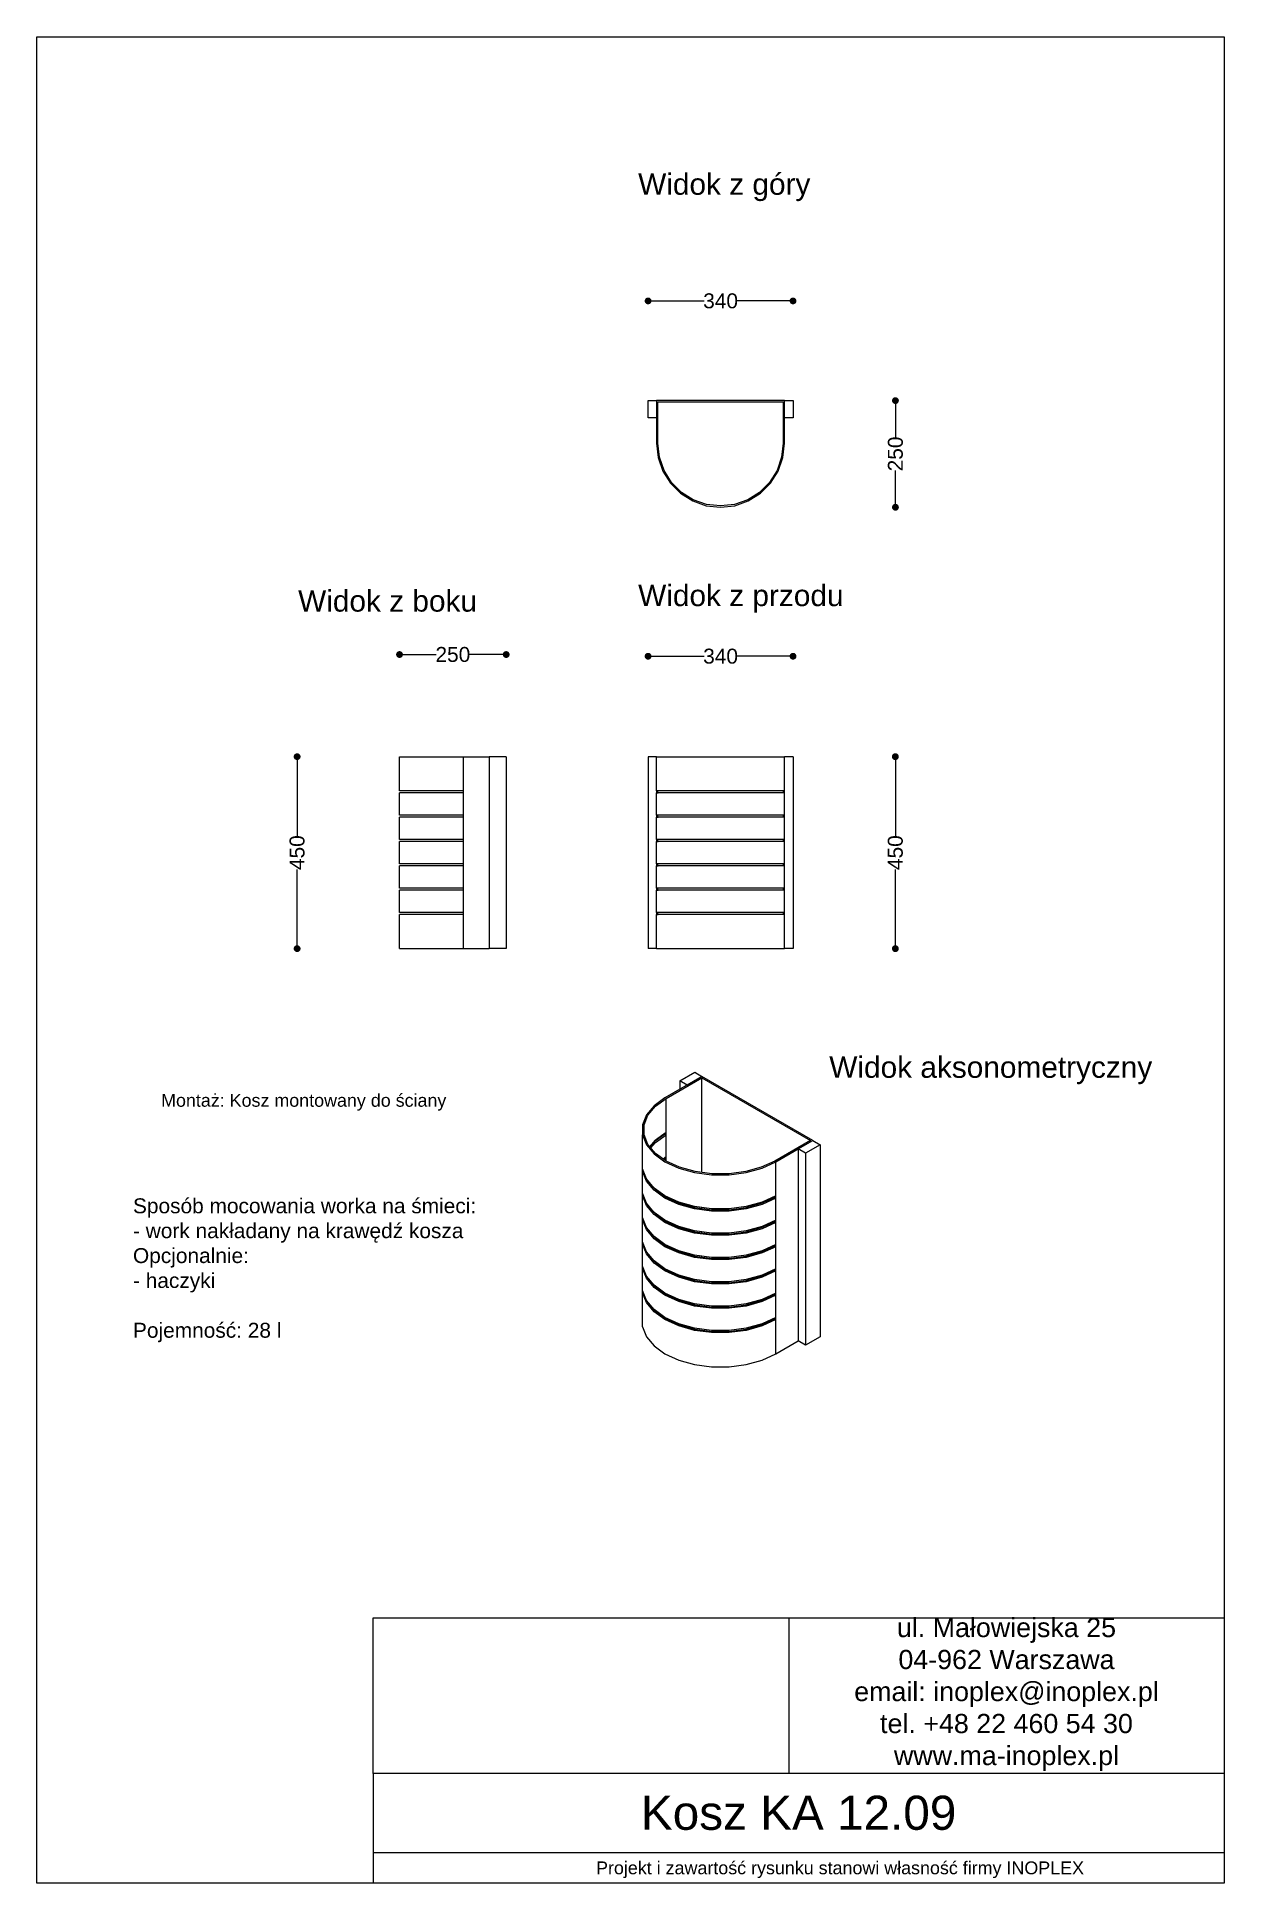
# Model space of a CAD drawing. Header units: millimetres. Extents: x 12848 to 15630, y 16739 to 21066.
import ezdxf

# ---------------------------------------------------------------- set-up
doc = ezdxf.new("R2010")
doc.units = ezdxf.units.MM
doc.header["$LTSCALE"] = 3
doc.layers.add('Konstrukcja - Stropy_Nr_pióra__1', color=7, linetype='Continuous', lineweight=13)
doc.layers.add('Konstrukcja - Słupy_Nr_pióra__1', color=7, linetype='Continuous', lineweight=13)
doc.styles.get("Standard").update_dxf_attribs({"font": 'arial.ttf'})
doc.dimstyles.new('MATEUSZ', dxfattribs={"dimtxt": 35, "dimasz": 16, "dimexe": 0.18, "dimexo": 0.0625, "dimgap": 0.09, "dimtad": 0, "dimdec": 0, "dimdsep": 46, "dimtxsty": 'Standard', "dimblk": 'DOT', "dimcen": 0.09, "dimse1": 1, "dimse2": 1, "dimadec": 0, "dimazin": 0, "dimtfac": 1, "dimtdec": 0, "dimtofl": 0, "dimtmove": 0, "dimatfit": 3, "dimfxl": 0, "dimtolj": 1, "dimtzin": 0, "dimlwd": 9, "dimlwe": 9, "dimarcsym": 0})
picture_1 = doc.add_image_def('image1.png', size_in_pixel=(179, 67))

# ---------------------------------------------------------------- blocks, each defined once
blk = doc.blocks.new('_Dot')
at = {"color": 0, "linetype": 'ByBlock', "lineweight": -2}
blk.add_line((-0.5, 0), (-1, 0), dxfattribs=at)
at = {"color": 0, "linetype": 'ByBlock', "const_width": 0.5}
blk.add_lwpolyline([(-0.25, 0, 1), (0.25, 0, 1)], format="xyb", close=True, dxfattribs=at)
blk = doc.blocks.new('*D7')
at = {"color": 0, "lineweight": 9}
for p, q in [((13714.1, 19618.4), (13784.1, 19618.4)), ((13932.1, 19618.4), (13862, 19618.4))]:
    blk.add_line(p, q, dxfattribs=at)
at = {"layer": 'Defpoints', "color": 0}
for p in [(13698.1, 19618.4), (13698.1, 19379), (13948.1, 19379)]:
    blk.add_point(p, dxfattribs=at)
at = {"color": 0, "lineweight": 9, "xscale": 16, "yscale": 16, "zscale": 16, "rotation": 180}
blk.add_blockref('_Dot', (13698.1, 19618.4), dxfattribs=at)
at = {"color": 0, "lineweight": 9, "xscale": 16, "yscale": 16, "zscale": 16}
blk.add_blockref('_Dot', (13948.1, 19618.4), dxfattribs=at)
at = {"color": 0, "insert": (13823.1, 19618.4), "char_height": 35, "attachment_point": 5}
blk.add_mtext('\\A1;250', dxfattribs=at)
blk = doc.blocks.new('*D8')
at = {"color": 0, "lineweight": 9}
for p, q in [((13458.1, 19363), (13458.1, 19193.4)), ((13458.1, 18945), (13458.1, 19114.6))]:
    blk.add_line(p, q, dxfattribs=at)
at = {"layer": 'Defpoints', "color": 0}
for p in [(13458.1, 19379), (13698.1, 19379), (13698.1, 18929)]:
    blk.add_point(p, dxfattribs=at)
at = {"color": 0, "lineweight": 9, "xscale": 16, "yscale": 16, "zscale": 16}
for p, rotation in [((13458.1, 19379), 90), ((13458.1, 18929), 270)]:
    blk.add_blockref('_Dot', p, dxfattribs=dict(at, rotation=rotation))
at = {"color": 0, "insert": (13458.1, 19154), "char_height": 35, "attachment_point": 5, "rotation": 90}
blk.add_mtext('\\A1;450', dxfattribs=at)
blk = doc.blocks.new('*D9')
at = {"color": 0, "lineweight": 9}
for p, q in [((14296.6, 19614.4), (14411.8, 19614.4)), ((14604.3, 19614.4), (14489.2, 19614.4))]:
    blk.add_line(p, q, dxfattribs=at)
at = {"layer": 'Defpoints', "color": 0}
for p in [(14620.3, 19614.4), (14280.6, 19380.2), (14620.3, 19379)]:
    blk.add_point(p, dxfattribs=at)
at = {"color": 0, "lineweight": 9, "xscale": 16, "yscale": 16, "zscale": 16, "rotation": 180}
blk.add_blockref('_Dot', (14280.6, 19614.4), dxfattribs=at)
at = {"color": 0, "lineweight": 9, "xscale": 16, "yscale": 16, "zscale": 16}
blk.add_blockref('_Dot', (14620.3, 19614.4), dxfattribs=at)
at = {"color": 0, "insert": (14450.5, 19614.4), "char_height": 35, "attachment_point": 5}
blk.add_mtext('\\A1;340', dxfattribs=at)
blk = doc.blocks.new('*D10')
at = {"color": 0, "lineweight": 9}
for p, q in [((14860.3, 20197.6), (14860.3, 20127.5)), ((14860.3, 19979.6), (14860.3, 20049.6))]:
    blk.add_line(p, q, dxfattribs=at)
at = {"layer": 'Defpoints', "color": 0}
for p in [(14450.3, 20213.6), (14860.3, 20213.6), (14450.3, 19963.6)]:
    blk.add_point(p, dxfattribs=at)
at = {"color": 0, "lineweight": 9, "xscale": 16, "yscale": 16, "zscale": 16}
for p, rotation in [((14860.3, 20213.6), 90), ((14860.3, 19963.6), 270)]:
    blk.add_blockref('_Dot', p, dxfattribs=dict(at, rotation=rotation))
at = {"color": 0, "insert": (14860.3, 20088.6), "char_height": 35, "attachment_point": 5, "rotation": 90}
blk.add_mtext('\\A1;250', dxfattribs=at)
blk = doc.blocks.new('*D11')
at = {"color": 0, "lineweight": 9}
for p, q in [((14296.6, 20447.3), (14411.8, 20447.3)), ((14604.3, 20447.3), (14489.2, 20447.3))]:
    blk.add_line(p, q, dxfattribs=at)
at = {"layer": 'Defpoints', "color": 0}
for p in [(14620.3, 20447.3), (14280.6, 20213.6), (14620.3, 20213.6)]:
    blk.add_point(p, dxfattribs=at)
at = {"color": 0, "lineweight": 9, "xscale": 16, "yscale": 16, "zscale": 16, "rotation": 180}
blk.add_blockref('_Dot', (14280.6, 20447.3), dxfattribs=at)
at = {"color": 0, "lineweight": 9, "xscale": 16, "yscale": 16, "zscale": 16}
blk.add_blockref('_Dot', (14620.3, 20447.3), dxfattribs=at)
at = {"color": 0, "insert": (14450.5, 20447.3), "char_height": 35, "attachment_point": 5}
blk.add_mtext('\\A1;340', dxfattribs=at)
blk = doc.blocks.new('*D12')
at = {"color": 0, "lineweight": 9}
for p, q in [((14860.1, 19363), (14860.1, 19193.4)), ((14860.1, 18945), (14860.1, 19114.6))]:
    blk.add_line(p, q, dxfattribs=at)
at = {"layer": 'Defpoints', "color": 0}
for p in [(14620.3, 19379), (14860.1, 19379), (14620.3, 18929)]:
    blk.add_point(p, dxfattribs=at)
at = {"color": 0, "lineweight": 9, "xscale": 16, "yscale": 16, "zscale": 16}
for p, rotation in [((14860.1, 19379), 90), ((14860.1, 18929), 270)]:
    blk.add_blockref('_Dot', p, dxfattribs=dict(at, rotation=rotation))
at = {"color": 0, "insert": (14860.1, 19154), "char_height": 35, "attachment_point": 5, "rotation": 90}
blk.add_mtext('\\A1;450', dxfattribs=at)

msp = doc.modelspace()

# ---------------------------------------------------------------- linework, layer by layer
for p, q in [((13636.5, 16995.8), (13636.5, 17360.4)), ((13830.3, 17360.4), (15630.4, 17360.4)), ((15630.4, 17360.4), (15630.4, 16995.8)), ((13636.5, 16995.8), (13636.5, 16738.7)), ((15630.4, 16995.8), (13830.3, 16995.8)), ((15630.2, 16809.2), (13636.5, 16809.2))]:
    msp.add_line(p, q)
msp.add_lwpolyline([(12848.3, 21066.1), (15630.4, 21066.1), (15630.4, 16738.7), (12848.3, 16738.7)], close=True)
at = {"layer": 'Konstrukcja - Stropy_Nr_pióra__1', "linetype": 'Continuous'}
for p, q in [((14367.5, 18156.7), (14370.6, 18158.5)), ((14461.2, 18148), (14466.2, 18145.1)), ((14537.8, 18103.8), (14540.9, 18102))]:
    msp.add_line(p, q, dxfattribs=at)
at = {"layer": 'Konstrukcja - Słupy_Nr_pióra__1', "linetype": 'Continuous'}
for p, q in [((14280.6, 20173.6), (14280.6, 20213.6)), ((14280.6, 20213.6), (14300.3, 20213.6)), ((14600.3, 20213.6), (14300.3, 20213.6)), ((14300.3, 20213.6), (14300.3, 20113.6)), ((14300.6, 20213.6), (14300.6, 20173.6)), ((14303.3, 20210.6), (14597.3, 20210.6)), ((14303.3, 20113.6), (14303.3, 20210.6)), ((14597.3, 20210.6), (14597.3, 20113.6)), ((14600.3, 20213.6), (14620.3, 20213.6)), ((14600.3, 20113.6), (14600.3, 20213.6)), ((14620.3, 20213.6), (14620.3, 20173.6)), ((14300.6, 20173.6), (14280.6, 20173.6)), ((14620.3, 20173.6), (14600.3, 20173.6)), ((14300.3, 20113.6), (14304.1, 20080.2)), ((14307, 20080.8), (14303.3, 20113.6)), ((14304.1, 20080.2), (14315.2, 20048.5)), ((14317.9, 20049.8), (14307, 20080.8)), ((14593.6, 20080.8), (14582.8, 20049.8)), ((14585.5, 20048.5), (14596.6, 20080.2)), ((14597.3, 20113.6), (14593.6, 20080.8)), ((14596.6, 20080.2), (14600.3, 20113.6)), ((14315.2, 20048.5), (14333, 20020)), ((14335.4, 20021.9), (14317.9, 20049.8)), ((14582.8, 20049.8), (14565.2, 20021.9)), ((14567.6, 20020), (14585.5, 20048.5)), ((14333, 20020), (14356.8, 19996.3)), ((14358.7, 19998.6), (14335.4, 20021.9)), ((14356.8, 19996.3), (14385.2, 19978.4)), ((14386.5, 19981.1), (14358.7, 19998.6)), ((14542, 19998.6), (14514.1, 19981.1)), ((14515.4, 19978.4), (14543.8, 19996.3)), ((14565.2, 20021.9), (14542, 19998.6)), ((14543.8, 19996.3), (14567.6, 20020)), ((14385.2, 19978.4), (14416.9, 19967.3)), ((14417.6, 19970.2), (14386.5, 19981.1)), ((14416.9, 19967.3), (14450.3, 19963.6)), ((14450.3, 19966.6), (14417.6, 19970.2)), ((14483, 19970.2), (14450.3, 19966.6)), ((14450.3, 19963.6), (14483.7, 19967.3)), ((14514.1, 19981.1), (14483, 19970.2)), ((14483.7, 19967.3), (14515.4, 19978.4)), ((13698.1, 19379), (13701.8, 19379)), ((13698.1, 19299), (13698.1, 19379)), ((13701.8, 19379), (13712.9, 19379)), ((13712.9, 19379), (13730.8, 19379)), ((13730.8, 19379), (13754.5, 19379)), ((13754.5, 19379), (13783, 19379)), ((13783, 19379), (13814.7, 19379)), ((13814.7, 19379), (13848.1, 19379)), ((13848.1, 19379), (13908.1, 19379)), ((13848.1, 19299), (13848.1, 19379)), ((13948.1, 19379), (13908.1, 19379)), ((13908.1, 19379), (13908.1, 18929)), ((13948.1, 19379), (13948.1, 18929)), ((14280.6, 19379), (14280.6, 18929)), ((14300.3, 19379), (14280.6, 19379)), ((14300.3, 19299), (14300.3, 19379)), ((14300.3, 19379), (14304.1, 19379)), ((14304.1, 19379), (14315.2, 19379)), ((14315.2, 19379), (14333, 19379)), ((14333, 19379), (14356.8, 19379)), ((14356.8, 19379), (14385.2, 19379)), ((14385.2, 19379), (14416.9, 19379)), ((14416.9, 19379), (14450.3, 19379)), ((14450.3, 19379), (14483.7, 19379)), ((14483.7, 19379), (14515.4, 19379)), ((14515.4, 19379), (14543.8, 19379)), ((14543.8, 19379), (14567.6, 19379)), ((14567.6, 19379), (14585.5, 19379)), ((14585.5, 19379), (14596.6, 19379)), ((14596.6, 19379), (14600.3, 19379)), ((14620.3, 19379), (14600.3, 19379)), ((14600.3, 19299), (14600.3, 19379)), ((14620.3, 19379), (14620.3, 18929)), ((13701.8, 19299), (13698.1, 19299)), ((13701.8, 19294), (13698.1, 19294)), ((13698.1, 19242), (13698.1, 19294)), ((13712.9, 19299), (13701.8, 19299)), ((13712.9, 19294), (13701.8, 19294)), ((13730.8, 19299), (13712.9, 19299)), ((13730.8, 19294), (13712.9, 19294)), ((13754.5, 19299), (13730.8, 19299)), ((13754.5, 19294), (13730.8, 19294)), ((13783, 19299), (13754.5, 19299)), ((13783, 19294), (13754.5, 19294)), ((13814.7, 19299), (13783, 19299)), ((13814.7, 19294), (13783, 19294)), ((13848.1, 19299), (13814.7, 19299)), ((13848.1, 19294), (13814.7, 19294)), ((13848.1, 19294), (13848.1, 19299)), ((13848.1, 19242), (13848.1, 19294)), ((14300.3, 19299), (14300.3, 19294)), ((14304.1, 19299), (14300.3, 19299)), ((14300.3, 19242), (14300.3, 19294)), ((14300.3, 19294), (14304.1, 19294)), ((14303.3, 19294), (14303.3, 19299)), ((14315.2, 19299), (14304.1, 19299)), ((14315.2, 19294), (14304.1, 19294)), ((14333, 19299), (14315.2, 19299)), ((14333, 19294), (14315.2, 19294)), ((14356.8, 19299), (14333, 19299)), ((14356.8, 19294), (14333, 19294)), ((14385.2, 19299), (14356.8, 19299)), ((14385.2, 19294), (14356.8, 19294)), ((14416.9, 19299), (14385.2, 19299)), ((14416.9, 19294), (14385.2, 19294)), ((14450.3, 19299), (14416.9, 19299)), ((14450.3, 19294), (14416.9, 19294)), ((14483.7, 19299), (14450.3, 19299)), ((14483.7, 19294), (14450.3, 19294)), ((14515.4, 19299), (14483.7, 19299)), ((14515.4, 19294), (14483.7, 19294)), ((14543.8, 19299), (14515.4, 19299)), ((14543.8, 19294), (14515.4, 19294)), ((14567.6, 19299), (14543.8, 19299)), ((14567.6, 19294), (14543.8, 19294)), ((14585.5, 19299), (14567.6, 19299)), ((14585.5, 19294), (14567.6, 19294)), ((14596.6, 19299), (14585.5, 19299)), ((14596.6, 19294), (14585.5, 19294)), ((14600.3, 19299), (14596.6, 19299)), ((14600.3, 19294), (14596.6, 19294)), ((14597.3, 19299), (14597.3, 19294)), ((14600.3, 19294), (14600.3, 19299)), ((14600.3, 19242), (14600.3, 19294)), ((13701.8, 19242), (13698.1, 19242)), ((13701.8, 19237), (13698.1, 19237)), ((13698.1, 19185), (13698.1, 19237)), ((13712.9, 19242), (13701.8, 19242)), ((13712.9, 19237), (13701.8, 19237)), ((13730.8, 19242), (13712.9, 19242)), ((13730.8, 19237), (13712.9, 19237)), ((13754.5, 19242), (13730.8, 19242)), ((13754.5, 19237), (13730.8, 19237)), ((13783, 19242), (13754.5, 19242)), ((13783, 19237), (13754.5, 19237)), ((13814.7, 19242), (13783, 19242)), ((13814.7, 19237), (13783, 19237)), ((13848.1, 19242), (13814.7, 19242)), ((13848.1, 19237), (13814.7, 19237)), ((13848.1, 19237), (13848.1, 19242)), ((13848.1, 19185), (13848.1, 19237)), ((14300.3, 19242), (14300.3, 19237)), ((14304.1, 19242), (14300.3, 19242)), ((14300.3, 19185), (14300.3, 19237)), ((14300.3, 19237), (14304.1, 19237)), ((14303.3, 19237), (14303.3, 19242)), ((14315.2, 19242), (14304.1, 19242)), ((14315.2, 19237), (14304.1, 19237)), ((14333, 19242), (14315.2, 19242)), ((14333, 19237), (14315.2, 19237)), ((14356.8, 19242), (14333, 19242)), ((14356.8, 19237), (14333, 19237)), ((14385.2, 19242), (14356.8, 19242)), ((14385.2, 19237), (14356.8, 19237)), ((14416.9, 19242), (14385.2, 19242)), ((14416.9, 19237), (14385.2, 19237)), ((14450.3, 19242), (14416.9, 19242)), ((14450.3, 19237), (14416.9, 19237)), ((14483.7, 19242), (14450.3, 19242)), ((14483.7, 19237), (14450.3, 19237)), ((14515.4, 19242), (14483.7, 19242)), ((14515.4, 19237), (14483.7, 19237)), ((14543.8, 19242), (14515.4, 19242)), ((14543.8, 19237), (14515.4, 19237)), ((14567.6, 19242), (14543.8, 19242)), ((14567.6, 19237), (14543.8, 19237)), ((14585.5, 19242), (14567.6, 19242)), ((14585.5, 19237), (14567.6, 19237)), ((14596.6, 19242), (14585.5, 19242)), ((14596.6, 19237), (14585.5, 19237)), ((14600.3, 19242), (14596.6, 19242)), ((14600.3, 19237), (14596.6, 19237)), ((14597.3, 19242), (14597.3, 19237)), ((14600.3, 19237), (14600.3, 19242)), ((14600.3, 19185), (14600.3, 19237)), ((13701.8, 19185), (13698.1, 19185)), ((13701.8, 19180), (13698.1, 19180)), ((13698.1, 19128), (13698.1, 19180)), ((13712.9, 19185), (13701.8, 19185)), ((13712.9, 19180), (13701.8, 19180)), ((13730.8, 19185), (13712.9, 19185)), ((13730.8, 19180), (13712.9, 19180)), ((13754.5, 19185), (13730.8, 19185)), ((13754.5, 19180), (13730.8, 19180)), ((13783, 19185), (13754.5, 19185)), ((13783, 19180), (13754.5, 19180)), ((13814.7, 19185), (13783, 19185)), ((13814.7, 19180), (13783, 19180)), ((13848.1, 19185), (13814.7, 19185)), ((13848.1, 19180), (13814.7, 19180)), ((13848.1, 19180), (13848.1, 19185)), ((13848.1, 19128), (13848.1, 19180)), ((14300.3, 19185), (14300.3, 19180)), ((14304.1, 19185), (14300.3, 19185)), ((14300.3, 19128), (14300.3, 19180)), ((14300.3, 19180), (14304.1, 19180)), ((14303.3, 19180), (14303.3, 19185)), ((14315.2, 19185), (14304.1, 19185)), ((14315.2, 19180), (14304.1, 19180)), ((14333, 19185), (14315.2, 19185)), ((14333, 19180), (14315.2, 19180)), ((14356.8, 19185), (14333, 19185)), ((14356.8, 19180), (14333, 19180)), ((14385.2, 19185), (14356.8, 19185)), ((14385.2, 19180), (14356.8, 19180)), ((14416.9, 19185), (14385.2, 19185)), ((14416.9, 19180), (14385.2, 19180)), ((14450.3, 19185), (14416.9, 19185)), ((14450.3, 19180), (14416.9, 19180)), ((14483.7, 19185), (14450.3, 19185)), ((14483.7, 19180), (14450.3, 19180)), ((14515.4, 19185), (14483.7, 19185)), ((14515.4, 19180), (14483.7, 19180)), ((14543.8, 19185), (14515.4, 19185)), ((14543.8, 19180), (14515.4, 19180)), ((14567.6, 19185), (14543.8, 19185)), ((14567.6, 19180), (14543.8, 19180)), ((14585.5, 19185), (14567.6, 19185)), ((14585.5, 19180), (14567.6, 19180)), ((14596.6, 19185), (14585.5, 19185)), ((14596.6, 19180), (14585.5, 19180)), ((14600.3, 19185), (14596.6, 19185)), ((14600.3, 19180), (14596.6, 19180)), ((14597.3, 19185), (14597.3, 19180)), ((14600.3, 19180), (14600.3, 19185)), ((14600.3, 19128), (14600.3, 19180)), ((13701.8, 19128), (13698.1, 19128)), ((13712.9, 19128), (13701.8, 19128)), ((13730.8, 19128), (13712.9, 19128)), ((13754.5, 19128), (13730.8, 19128)), ((13783, 19128), (13754.5, 19128)), ((13814.7, 19128), (13783, 19128)), ((13848.1, 19128), (13814.7, 19128)), ((13848.1, 19123), (13848.1, 19128)), ((14300.3, 19128), (14300.3, 19123)), ((14304.1, 19128), (14300.3, 19128)), ((14303.3, 19123), (14303.3, 19128)), ((14315.2, 19128), (14304.1, 19128)), ((14333, 19128), (14315.2, 19128)), ((14356.8, 19128), (14333, 19128)), ((14385.2, 19128), (14356.8, 19128)), ((14416.9, 19128), (14385.2, 19128)), ((14450.3, 19128), (14416.9, 19128)), ((14483.7, 19128), (14450.3, 19128)), ((14515.4, 19128), (14483.7, 19128)), ((14543.8, 19128), (14515.4, 19128)), ((14567.6, 19128), (14543.8, 19128)), ((14585.5, 19128), (14567.6, 19128)), ((14596.6, 19128), (14585.5, 19128)), ((14600.3, 19128), (14596.6, 19128)), ((14597.3, 19128), (14597.3, 19123)), ((14600.3, 19123), (14600.3, 19128)), ((13701.8, 19123), (13698.1, 19123)), ((13698.1, 19071), (13698.1, 19123)), ((13712.9, 19123), (13701.8, 19123)), ((13730.8, 19123), (13712.9, 19123)), ((13754.5, 19123), (13730.8, 19123)), ((13783, 19123), (13754.5, 19123)), ((13814.7, 19123), (13783, 19123)), ((13848.1, 19123), (13814.7, 19123)), ((13848.1, 19071), (13848.1, 19123)), ((14300.3, 19071), (14300.3, 19123)), ((14300.3, 19123), (14304.1, 19123)), ((14315.2, 19123), (14304.1, 19123)), ((14333, 19123), (14315.2, 19123)), ((14356.8, 19123), (14333, 19123)), ((14385.2, 19123), (14356.8, 19123)), ((14416.9, 19123), (14385.2, 19123)), ((14450.3, 19123), (14416.9, 19123)), ((14483.7, 19123), (14450.3, 19123)), ((14515.4, 19123), (14483.7, 19123)), ((14543.8, 19123), (14515.4, 19123)), ((14567.6, 19123), (14543.8, 19123)), ((14585.5, 19123), (14567.6, 19123)), ((14596.6, 19123), (14585.5, 19123)), ((14600.3, 19123), (14596.6, 19123)), ((14600.3, 19071), (14600.3, 19123)), ((13701.8, 19071), (13698.1, 19071)), ((13701.8, 19066), (13698.1, 19066)), ((13698.1, 19014), (13698.1, 19066)), ((13712.9, 19071), (13701.8, 19071)), ((13712.9, 19066), (13701.8, 19066)), ((13730.8, 19071), (13712.9, 19071)), ((13730.8, 19066), (13712.9, 19066)), ((13754.5, 19071), (13730.8, 19071)), ((13754.5, 19066), (13730.8, 19066)), ((13783, 19071), (13754.5, 19071)), ((13783, 19066), (13754.5, 19066)), ((13814.7, 19071), (13783, 19071)), ((13814.7, 19066), (13783, 19066)), ((13848.1, 19071), (13814.7, 19071)), ((13848.1, 19066), (13814.7, 19066)), ((13848.1, 19066), (13848.1, 19071)), ((13848.1, 19014), (13848.1, 19066)), ((14300.3, 19071), (14300.3, 19066)), ((14304.1, 19071), (14300.3, 19071)), ((14300.3, 19014), (14300.3, 19066)), ((14300.3, 19066), (14304.1, 19066)), ((14303.3, 19066), (14303.3, 19071)), ((14315.2, 19071), (14304.1, 19071)), ((14315.2, 19066), (14304.1, 19066)), ((14333, 19071), (14315.2, 19071)), ((14333, 19066), (14315.2, 19066)), ((14356.8, 19071), (14333, 19071)), ((14356.8, 19066), (14333, 19066)), ((14385.2, 19071), (14356.8, 19071)), ((14385.2, 19066), (14356.8, 19066)), ((14416.9, 19071), (14385.2, 19071)), ((14416.9, 19066), (14385.2, 19066)), ((14450.3, 19071), (14416.9, 19071)), ((14450.3, 19066), (14416.9, 19066)), ((14483.7, 19071), (14450.3, 19071)), ((14483.7, 19066), (14450.3, 19066)), ((14515.4, 19071), (14483.7, 19071)), ((14515.4, 19066), (14483.7, 19066)), ((14543.8, 19071), (14515.4, 19071)), ((14543.8, 19066), (14515.4, 19066)), ((14567.6, 19071), (14543.8, 19071)), ((14567.6, 19066), (14543.8, 19066)), ((14585.5, 19071), (14567.6, 19071)), ((14585.5, 19066), (14567.6, 19066)), ((14596.6, 19071), (14585.5, 19071)), ((14596.6, 19066), (14585.5, 19066)), ((14600.3, 19071), (14596.6, 19071)), ((14600.3, 19066), (14596.6, 19066)), ((14597.3, 19071), (14597.3, 19066)), ((14600.3, 19066), (14600.3, 19071)), ((14600.3, 19014), (14600.3, 19066)), ((13701.8, 19014), (13698.1, 19014)), ((13701.8, 19009), (13698.1, 19009)), ((13698.1, 18929), (13698.1, 19009)), ((13712.9, 19014), (13701.8, 19014)), ((13712.9, 19009), (13701.8, 19009)), ((13730.8, 19014), (13712.9, 19014)), ((13730.8, 19009), (13712.9, 19009)), ((13754.5, 19014), (13730.8, 19014)), ((13754.5, 19009), (13730.8, 19009)), ((13783, 19014), (13754.5, 19014)), ((13783, 19009), (13754.5, 19009)), ((13814.7, 19014), (13783, 19014)), ((13814.7, 19009), (13783, 19009)), ((13848.1, 19014), (13814.7, 19014)), ((13848.1, 19009), (13814.7, 19009)), ((13848.1, 19009), (13848.1, 19014)), ((13848.1, 18929), (13848.1, 19009)), ((14300.3, 19014), (14300.3, 19009)), ((14304.1, 19014), (14300.3, 19014)), ((14300.3, 18929), (14300.3, 19009)), ((14300.3, 19009), (14304.1, 19009)), ((14303.3, 19009), (14303.3, 19014)), ((14315.2, 19014), (14304.1, 19014)), ((14315.2, 19009), (14304.1, 19009)), ((14333, 19014), (14315.2, 19014)), ((14333, 19009), (14315.2, 19009)), ((14356.8, 19014), (14333, 19014)), ((14356.8, 19009), (14333, 19009)), ((14385.2, 19014), (14356.8, 19014)), ((14385.2, 19009), (14356.8, 19009)), ((14416.9, 19014), (14385.2, 19014)), ((14416.9, 19009), (14385.2, 19009)), ((14450.3, 19014), (14416.9, 19014)), ((14450.3, 19009), (14416.9, 19009)), ((14483.7, 19014), (14450.3, 19014)), ((14483.7, 19009), (14450.3, 19009)), ((14515.4, 19014), (14483.7, 19014)), ((14515.4, 19009), (14483.7, 19009)), ((14543.8, 19014), (14515.4, 19014)), ((14543.8, 19009), (14515.4, 19009)), ((14567.6, 19014), (14543.8, 19014)), ((14567.6, 19009), (14543.8, 19009)), ((14585.5, 19014), (14567.6, 19014)), ((14585.5, 19009), (14567.6, 19009)), ((14596.6, 19014), (14585.5, 19014)), ((14596.6, 19009), (14585.5, 19009)), ((14600.3, 19014), (14596.6, 19014)), ((14600.3, 19009), (14596.6, 19009)), ((14597.3, 19014), (14597.3, 19009)), ((14600.3, 19009), (14600.3, 19014)), ((14600.3, 18929), (14600.3, 19009)), ((13698.1, 18929), (13701.8, 18929)), ((13701.8, 18929), (13712.9, 18929)), ((13712.9, 18929), (13730.8, 18929)), ((13730.8, 18929), (13754.5, 18929)), ((13754.5, 18929), (13783, 18929)), ((13783, 18929), (13814.7, 18929)), ((13814.7, 18929), (13848.1, 18929)), ((13848.1, 18929), (13908.1, 18929)), ((13948.1, 18929), (13908.1, 18929)), ((14300.3, 18929), (14280.6, 18929)), ((14300.3, 18929), (14304.1, 18929)), ((14304.1, 18929), (14315.2, 18929)), ((14315.2, 18929), (14333, 18929)), ((14333, 18929), (14356.8, 18929)), ((14356.8, 18929), (14385.2, 18929)), ((14385.2, 18929), (14416.9, 18929)), ((14416.9, 18929), (14450.3, 18929)), ((14450.3, 18929), (14483.7, 18929)), ((14483.7, 18929), (14515.4, 18929)), ((14515.4, 18929), (14543.8, 18929)), ((14543.8, 18929), (14567.6, 18929)), ((14567.6, 18929), (14585.5, 18929)), ((14585.5, 18929), (14596.6, 18929)), ((14596.6, 18929), (14600.3, 18929)), ((14620.3, 18929), (14600.3, 18929)), ((14406.8, 18629.4), (14320.2, 18579.4)), ((14322.8, 18577.9), (14406.8, 18626.4)), ((14355.1, 18619.2), (14389.8, 18639.2)), ((14355.1, 18619.2), (14355.1, 18599.5)), ((14372.4, 18609.2), (14355.1, 18619.2)), ((14407.1, 18629.2), (14372.4, 18609.2)), ((14389.8, 18639.2), (14406.8, 18629.4)), ((14666.6, 18479.4), (14406.8, 18629.4)), ((14406.8, 18626.4), (14661.4, 18479.4)), ((14406.8, 18404.1), (14406.8, 18626.4)), ((14320.2, 18579.4), (14294.5, 18560.8)), ((14297.7, 18559.7), (14322.8, 18577.9)), ((14322.8, 18497.9), (14322.8, 18577.9)), ((14276.7, 18539.4), (14267.5, 18516.3)), ((14271.2, 18516), (14280.2, 18538.7)), ((14294.5, 18560.8), (14276.7, 18539.4)), ((14280.2, 18538.7), (14297.7, 18559.7)), ((14267.5, 18516.3), (14267.5, 18492.5)), ((14267.5, 18412.5), (14267.5, 18492.5)), ((14267.5, 18492.5), (14276.7, 18469.3)), ((14271.2, 18492.7), (14271.2, 18516)), ((14280.2, 18470), (14271.2, 18492.7)), ((14284.9, 18464.4), (14297.7, 18479.7)), ((14320.2, 18494.4), (14294.5, 18475.8)), ((14322.8, 18497.9), (14297.7, 18479.7)), ((14297.7, 18474.7), (14322.8, 18492.9)), ((14320.2, 18496), (14320.2, 18494.4)), ((14322.8, 18492.9), (14320.2, 18494.4)), ((14322.8, 18492.9), (14322.8, 18497.9)), ((14322.8, 18440.9), (14322.8, 18492.9)), ((14661.4, 18479.4), (14577.4, 18430.9)), ((14632, 18459.4), (14666.6, 18479.4)), ((14666.6, 18479.4), (14683.9, 18469.4)), ((14276.7, 18469.3), (14294.5, 18447.9)), ((14297.7, 18449.1), (14280.2, 18470)), ((14285, 18464.3), (14294.5, 18475.8)), ((14287, 18461.9), (14297.7, 18474.7)), ((14294.5, 18447.9), (14320.2, 18429.4)), ((14322.8, 18430.9), (14297.7, 18449.1)), ((14322.8, 18440.9), (14315.9, 18435.9)), ((14320.2, 18437.4), (14317, 18435.1)), ((14319.3, 18433.4), (14322.8, 18435.9)), ((14320.2, 18439), (14320.2, 18437.4)), ((14320.2, 18437.4), (14322.8, 18435.9)), ((14322.8, 18435.9), (14322.8, 18440.9)), ((14322.8, 18430.9), (14322.8, 18435.9)), ((14580, 18429.4), (14632, 18459.4)), ((14632, 18459.4), (14632, 18009.4)), ((14649.3, 18449.4), (14632, 18459.4)), ((14683.9, 18469.4), (14649.3, 18449.4)), ((14649.3, 18449.4), (14649.3, 17999.4)), ((14683.9, 18469.4), (14683.9, 18019.4)), ((14276.7, 18389.3), (14267.5, 18412.5)), ((14267.5, 18407.5), (14267.5, 18412.5)), ((14267.5, 18355.5), (14267.5, 18407.5)), ((14276.7, 18384.3), (14267.5, 18407.5)), ((14320.2, 18429.4), (14352.4, 18414.6)), ((14354.3, 18416.4), (14322.8, 18430.9)), ((14352.4, 18414.6), (14389.4, 18404.3)), ((14390.6, 18406.3), (14354.3, 18416.4)), ((14389.4, 18404.3), (14429.5, 18399)), ((14429.9, 18401.1), (14390.6, 18406.3)), ((14429.5, 18399), (14470.7, 18399)), ((14470.3, 18401.1), (14429.9, 18401.1)), ((14509.6, 18406.3), (14470.3, 18401.1)), ((14470.7, 18399), (14510.8, 18404.3)), ((14545.9, 18416.4), (14509.6, 18406.3)), ((14510.8, 18404.3), (14547.8, 18414.6)), ((14577.4, 18430.9), (14545.9, 18416.4)), ((14547.8, 18414.6), (14580, 18429.4)), ((14580, 18349.4), (14580, 18429.4)), ((14267.5, 18350.5), (14267.5, 18355.5)), ((14276.7, 18332.3), (14267.5, 18355.5)), ((14267.5, 18298.5), (14267.5, 18350.5)), ((14276.7, 18327.3), (14267.5, 18350.5)), ((14294.5, 18367.9), (14276.7, 18389.3)), ((14294.5, 18362.9), (14276.7, 18384.3)), ((14280.2, 18385), (14280.1, 18385.3)), ((14297.7, 18364.1), (14280.2, 18385)), ((14320.2, 18349.4), (14294.5, 18367.9)), ((14320.2, 18344.4), (14294.5, 18362.9)), ((14297, 18364.9), (14297.7, 18365.7)), ((14297.7, 18365.7), (14297.7, 18365.7)), ((14298.8, 18364.9), (14297.7, 18364.1)), ((14322.8, 18345.9), (14297.7, 18364.1)), ((14300, 18362.4), (14301.1, 18363.2)), ((14352.4, 18334.6), (14320.2, 18349.4)), ((14580, 18349.4), (14547.8, 18334.6)), ((14580, 18344.4), (14580, 18349.4)), ((14294.5, 18310.9), (14276.7, 18332.3)), ((14294.5, 18305.9), (14276.7, 18327.3)), ((14280.2, 18328), (14280.1, 18328.3)), ((14297.7, 18307.1), (14280.2, 18328)), ((14320.2, 18292.4), (14294.5, 18310.9)), ((14320.2, 18287.4), (14294.5, 18305.9)), ((14297, 18307.9), (14297.7, 18308.7)), ((14297.7, 18308.7), (14297.7, 18308.7)), ((14298.8, 18307.9), (14297.7, 18307.1)), ((14322.8, 18288.9), (14297.7, 18307.1)), ((14300, 18305.4), (14301.1, 18306.2)), ((14352.4, 18329.6), (14320.2, 18344.4)), ((14322.8, 18345.9), (14322.8, 18348.2)), ((14354.3, 18331.4), (14322.8, 18345.9)), ((14389.4, 18324.3), (14352.4, 18334.6)), ((14389.4, 18319.3), (14352.4, 18329.6)), ((14390.6, 18321.3), (14354.3, 18331.4)), ((14429.5, 18319), (14389.4, 18324.3)), ((14429.5, 18314), (14389.4, 18319.3)), ((14429.9, 18316.1), (14390.6, 18321.3)), ((14406.8, 18319.1), (14406.8, 18322)), ((14470.7, 18319), (14429.5, 18319)), ((14470.7, 18314), (14429.5, 18314)), ((14470.3, 18316.1), (14429.9, 18316.1)), ((14509.6, 18321.3), (14470.3, 18316.1)), ((14510.8, 18324.3), (14470.7, 18319)), ((14510.8, 18319.3), (14470.7, 18314)), ((14545.9, 18331.4), (14509.6, 18321.3)), ((14547.8, 18334.6), (14510.8, 18324.3)), ((14547.8, 18329.6), (14510.8, 18319.3)), ((14577.4, 18345.9), (14545.9, 18331.4)), ((14580, 18344.4), (14547.8, 18329.6)), ((14577.4, 18348.2), (14577.4, 18345.9)), ((14580, 18344.4), (14577.4, 18345.9)), ((14580, 18292.4), (14580, 18344.4)), ((14276.7, 18275.3), (14267.5, 18298.5)), ((14267.5, 18293.5), (14267.5, 18298.5)), ((14267.5, 18241.5), (14267.5, 18293.5)), ((14276.7, 18270.3), (14267.5, 18293.5)), ((14294.5, 18253.9), (14276.7, 18275.3)), ((14294.5, 18248.9), (14276.7, 18270.3)), ((14280.2, 18271), (14280.1, 18271.3)), ((14297.7, 18250.1), (14280.2, 18271)), ((14352.4, 18277.6), (14320.2, 18292.4)), ((14352.4, 18272.6), (14320.2, 18287.4)), ((14322.8, 18288.9), (14322.8, 18291.2)), ((14354.3, 18274.4), (14322.8, 18288.9)), ((14389.4, 18267.3), (14352.4, 18277.6)), ((14389.4, 18262.3), (14352.4, 18272.6)), ((14390.6, 18264.3), (14354.3, 18274.4)), ((14429.5, 18262), (14389.4, 18267.3)), ((14429.5, 18257), (14389.4, 18262.3)), ((14429.9, 18259.1), (14390.6, 18264.3)), ((14406.8, 18262.1), (14406.8, 18265)), ((14470.7, 18262), (14429.5, 18262)), ((14509.6, 18264.3), (14470.3, 18259.1)), ((14510.8, 18267.3), (14470.7, 18262)), ((14510.8, 18262.3), (14470.7, 18257)), ((14545.9, 18274.4), (14509.6, 18264.3)), ((14547.8, 18277.6), (14510.8, 18267.3)), ((14547.8, 18272.6), (14510.8, 18262.3)), ((14577.4, 18288.9), (14545.9, 18274.4)), ((14580, 18292.4), (14547.8, 18277.6)), ((14580, 18287.4), (14547.8, 18272.6)), ((14577.4, 18291.2), (14577.4, 18288.9)), ((14577.4, 18288.9), (14580, 18287.4)), ((14580, 18287.4), (14580, 18292.4)), ((14580, 18235.4), (14580, 18287.4)), ((14276.7, 18218.3), (14267.5, 18241.5)), ((14267.5, 18236.5), (14267.5, 18241.5)), ((14267.5, 18184.5), (14267.5, 18236.5)), ((14276.7, 18213.3), (14267.5, 18236.5)), ((14320.2, 18235.4), (14294.5, 18253.9)), ((14320.2, 18230.4), (14294.5, 18248.9)), ((14297, 18250.9), (14297.7, 18251.7)), ((14297.7, 18251.7), (14297.7, 18251.7)), ((14298.8, 18250.9), (14297.7, 18250.1)), ((14322.8, 18231.9), (14297.7, 18250.1)), ((14300, 18248.4), (14301.1, 18249.2)), ((14352.4, 18220.6), (14320.2, 18235.4)), ((14352.4, 18215.6), (14320.2, 18230.4)), ((14322.8, 18231.9), (14322.8, 18234.2)), ((14354.3, 18217.4), (14322.8, 18231.9)), ((14389.4, 18210.3), (14352.4, 18220.6)), ((14470.7, 18257), (14429.5, 18257)), ((14470.3, 18259.1), (14429.9, 18259.1)), ((14547.8, 18220.6), (14510.8, 18210.3)), ((14577.4, 18231.9), (14545.9, 18217.4)), ((14580, 18235.4), (14547.8, 18220.6)), ((14580, 18230.4), (14547.8, 18215.6)), ((14577.4, 18234.2), (14577.4, 18231.9)), ((14580, 18230.4), (14577.4, 18231.9)), ((14580, 18230.4), (14580, 18235.4)), ((14580, 18178.4), (14580, 18230.4)), ((14276.7, 18161.3), (14267.5, 18184.5)), ((14267.5, 18179.5), (14267.5, 18184.5)), ((14276.7, 18156.3), (14267.5, 18179.5)), ((14267.5, 18127.5), (14267.5, 18179.5)), ((14294.5, 18196.9), (14276.7, 18218.3)), ((14294.5, 18191.9), (14276.7, 18213.3)), ((14280.2, 18214), (14280.1, 18214.3)), ((14297.7, 18193.1), (14280.2, 18214)), ((14320.2, 18178.4), (14294.5, 18196.9)), ((14320.2, 18173.4), (14294.5, 18191.9)), ((14297, 18193.9), (14297.7, 18194.7)), ((14297.7, 18194.7), (14297.7, 18194.7)), ((14298.8, 18193.9), (14297.7, 18193.1)), ((14322.8, 18174.9), (14297.7, 18193.1)), ((14300, 18191.4), (14301.1, 18192.2)), ((14352.4, 18163.6), (14320.2, 18178.4)), ((14322.8, 18174.9), (14322.8, 18177.2)), ((14389.4, 18205.3), (14352.4, 18215.6)), ((14390.6, 18207.3), (14354.3, 18217.4)), ((14429.5, 18205), (14389.4, 18210.3)), ((14429.5, 18200), (14389.4, 18205.3)), ((14429.9, 18202.1), (14390.6, 18207.3)), ((14406.8, 18205.1), (14406.8, 18208)), ((14470.7, 18205), (14429.5, 18205)), ((14470.7, 18200), (14429.5, 18200)), ((14470.3, 18202.1), (14429.9, 18202.1)), ((14509.6, 18207.3), (14470.3, 18202.1)), ((14510.8, 18210.3), (14470.7, 18205)), ((14510.8, 18205.3), (14470.7, 18200)), ((14545.9, 18217.4), (14509.6, 18207.3)), ((14547.8, 18215.6), (14510.8, 18205.3)), ((14580, 18178.4), (14547.8, 18163.6)), ((14577.4, 18177.2), (14577.4, 18174.9)), ((14580, 18173.4), (14580, 18178.4)), ((14294.5, 18139.9), (14276.7, 18161.3)), ((14294.5, 18134.9), (14276.7, 18156.3)), ((14280.2, 18157), (14280.1, 18157.3)), ((14297.7, 18136.1), (14280.2, 18157)), ((14320.2, 18121.4), (14294.5, 18139.9)), ((14320.2, 18116.4), (14294.5, 18134.9)), ((14322.8, 18117.9), (14297.7, 18136.1)), ((14352.4, 18158.6), (14320.2, 18173.4)), ((14354.3, 18160.4), (14322.8, 18174.9)), ((14389.4, 18153.3), (14352.4, 18163.6)), ((14389.4, 18148.3), (14352.4, 18158.6)), ((14390.6, 18150.3), (14354.3, 18160.4)), ((14429.5, 18148), (14389.4, 18153.3)), ((14429.5, 18143), (14389.4, 18148.3)), ((14429.9, 18145.1), (14390.6, 18150.3)), ((14470.7, 18148), (14429.5, 18148)), ((14470.7, 18143), (14429.5, 18143)), ((14470.3, 18145.1), (14429.9, 18145.1)), ((14509.6, 18150.3), (14470.3, 18145.1)), ((14510.8, 18153.3), (14470.7, 18148)), ((14510.8, 18148.3), (14470.7, 18143)), ((14545.9, 18160.4), (14509.6, 18150.3)), ((14547.8, 18163.6), (14510.8, 18153.3)), ((14547.8, 18158.6), (14510.8, 18148.3)), ((14577.4, 18174.9), (14545.9, 18160.4)), ((14580, 18173.4), (14547.8, 18158.6)), ((14580, 18173.4), (14577.4, 18174.9)), ((14580, 18121.4), (14580, 18173.4)), ((14276.7, 18104.3), (14267.5, 18127.5)), ((14267.5, 18122.5), (14267.5, 18127.5)), ((14267.5, 18042.5), (14267.5, 18122.5)), ((14276.7, 18099.3), (14267.5, 18122.5)), ((14294.5, 18082.9), (14276.7, 18104.3)), ((14294.5, 18077.9), (14276.7, 18099.3)), ((14280.2, 18100), (14280.1, 18100.3)), ((14297.7, 18079.1), (14280.2, 18100)), ((14352.4, 18106.6), (14320.2, 18121.4)), ((14352.4, 18101.6), (14320.2, 18116.4)), ((14354.3, 18103.4), (14322.8, 18117.9)), ((14389.4, 18096.3), (14352.4, 18106.6)), ((14389.4, 18091.3), (14352.4, 18101.6)), ((14390.6, 18093.3), (14354.3, 18103.4)), ((14429.5, 18091), (14389.4, 18096.3)), ((14429.5, 18086), (14389.4, 18091.3)), ((14429.9, 18088.1), (14390.6, 18093.3)), ((14470.7, 18091), (14429.5, 18091)), ((14509.6, 18093.3), (14470.3, 18088.1)), ((14510.8, 18096.3), (14470.7, 18091)), ((14510.8, 18091.3), (14470.7, 18086)), ((14545.9, 18103.4), (14509.6, 18093.3)), ((14547.8, 18106.6), (14510.8, 18096.3)), ((14547.8, 18101.6), (14510.8, 18091.3)), ((14577.4, 18117.9), (14545.9, 18103.4)), ((14580, 18121.4), (14547.8, 18106.6)), ((14580, 18116.4), (14547.8, 18101.6)), ((14577.4, 18120.2), (14577.4, 18117.9)), ((14577.4, 18117.9), (14580, 18116.4)), ((14580, 18116.4), (14580, 18121.4)), ((14580, 18064.4), (14580, 18116.4)), ((14320.2, 18064.4), (14294.5, 18082.9)), ((14320.2, 18059.4), (14294.5, 18077.9)), ((14322.8, 18060.9), (14297.7, 18079.1)), ((14352.4, 18049.6), (14320.2, 18064.4)), ((14352.4, 18044.6), (14320.2, 18059.4)), ((14354.3, 18046.4), (14322.8, 18060.9)), ((14389.4, 18039.3), (14352.4, 18049.6)), ((14390.6, 18036.3), (14354.3, 18046.4)), ((14470.7, 18086), (14429.5, 18086)), ((14470.3, 18088.1), (14429.9, 18088.1)), ((14545.9, 18046.4), (14509.6, 18036.3)), ((14547.8, 18049.6), (14510.8, 18039.3)), ((14577.4, 18060.9), (14545.9, 18046.4)), ((14580, 18064.4), (14547.8, 18049.6)), ((14580, 18059.4), (14547.8, 18044.6)), ((14577.4, 18063.2), (14577.4, 18060.9)), ((14580, 18059.4), (14577.4, 18060.9)), ((14580, 18059.4), (14580, 18064.4)), ((14580, 17979.4), (14580, 18059.4)), ((14267.5, 18042.5), (14276.7, 18019.3)), ((14276.7, 18019.3), (14294.5, 17997.9)), ((14389.4, 18034.3), (14352.4, 18044.6)), ((14429.5, 18034), (14389.4, 18039.3)), ((14429.5, 18029), (14389.4, 18034.3)), ((14429.9, 18031.1), (14390.6, 18036.3)), ((14470.7, 18034), (14429.5, 18034)), ((14470.7, 18029), (14429.5, 18029)), ((14470.3, 18031.1), (14429.9, 18031.1)), ((14509.6, 18036.3), (14470.3, 18031.1)), ((14510.8, 18039.3), (14470.7, 18034)), ((14510.8, 18034.3), (14470.7, 18029)), ((14547.8, 18044.6), (14510.8, 18034.3)), ((14580, 17979.4), (14632, 18009.4)), ((14649.3, 17999.4), (14632, 18009.4)), ((14683.9, 18019.4), (14649.3, 17999.4)), ((14294.5, 17997.9), (14320.2, 17979.4)), ((14320.2, 17979.4), (14352.4, 17964.6)), ((14352.4, 17964.6), (14389.4, 17954.3)), ((14510.8, 17954.3), (14547.8, 17964.6)), ((14547.8, 17964.6), (14580, 17979.4)), ((14389.4, 17954.3), (14429.5, 17949)), ((14429.5, 17949), (14470.7, 17949)), ((14470.7, 17949), (14510.8, 17954.3))]:
    msp.add_line(p, q, dxfattribs=at)

# ---------------------------------------------------------------- texts
for s, width, gutter_width, heights, insert, char_height, attachment_point in [('Widok z góry', 1167.306, 1, [0], (14257.3, 20746.1), 50, 1), ('Widok z przodu', 1167.306, 1, [0], (14257.3, 19781.9), 50, 1), ('Widok z boku', 1056.226, 1, [0], (13460.4, 19769), 50, 1), ('Widok aksonometryczny', 814.429, 1, [0], (14705.2, 18676.2), 50, 1), ('Montaż: Kosz montowany do ściany', 781.604, 1, [0], (13139.3, 18588.4), 30, 1), ('Sposób mocowania worka na śmieci:\\P- work nakładany na krawędź kosza\\POpcjonalnie:\\P- haczyki\\P\\PPojemność: 28 l', 892.464, 1, [0], (13073.4, 18343.7), 35, 1), ('ul. Małowiejska 25\\P04-962 Warszawa\\Pemail: inoplex@inoplex.pl\\Ptel. +48 22 460 54 30\\Pwww.ma-inoplex.pl', 1019.877, 1, [432.7], (15120.5, 17180.9), 45, 5), ('Kosz KA 12.09', 1993.625, 1, [0], (14633.4, 16902.9), 80, 5), ('Projekt i zawartość rysunku stanowi własność firmy INOPLEX ', 1800.088, 12.5, [70.5], (14730.4, 16769.8), 30, 5)]:
    msp.add_mtext_dynamic_manual_height_columns(s, width=width, gutter_width=gutter_width, heights=heights, dxfattribs=dict(insert=insert, char_height=char_height, attachment_point=attachment_point))

# ---------------------------------------------------------------- dimensions: what is measured, and where the dimension line sits
for base, p1, p2, picture, middle in [((14620.3, 20447.3), (14280.6, 20213.6), (14620.3, 20213.6), '*D11', (14450.5, 20447.3)), ((13698.1, 19618.4), (13948.1, 19379), (13698.1, 19379), '*D7', (13823.1, 19618.4)), ((14620.3, 19614.4), (14280.6, 19380.2), (14620.3, 19379), '*D9', (14450.5, 19614.4))]:
    dim = msp.add_linear_dim(base=base, p1=p1, p2=p2, dimstyle='MATEUSZ')
    dim.commit()
    dim.dimension.update_dxf_attribs({"geometry": picture, "text_midpoint": middle})
for base, p1, p2, picture, middle in [((14860.3, 20213.6), (14450.3, 19963.6), (14450.3, 20213.6), '*D10', (14860.3, 20088.6)), ((13458.1, 19379), (13698.1, 18929), (13698.1, 19379), '*D8', (13458.1, 19154)), ((14860.1, 19379), (14620.3, 18929), (14620.3, 19379), '*D12', (14860.1, 19154))]:
    dim = msp.add_linear_dim(base=base, p1=p1, p2=p2, angle=90, dimstyle='MATEUSZ')
    dim.commit()
    dim.dimension.update_dxf_attribs({"geometry": picture, "text_midpoint": middle})

# ---------------------------------------------------------------- pictures from other files: only their frames are drawn
image = msp.add_image(picture_1, insert=(13636.5, 16995.8), size_in_units=(974, 364.6))
image.dxf.flags = 7

doc.saveas('drawing.dxf')
